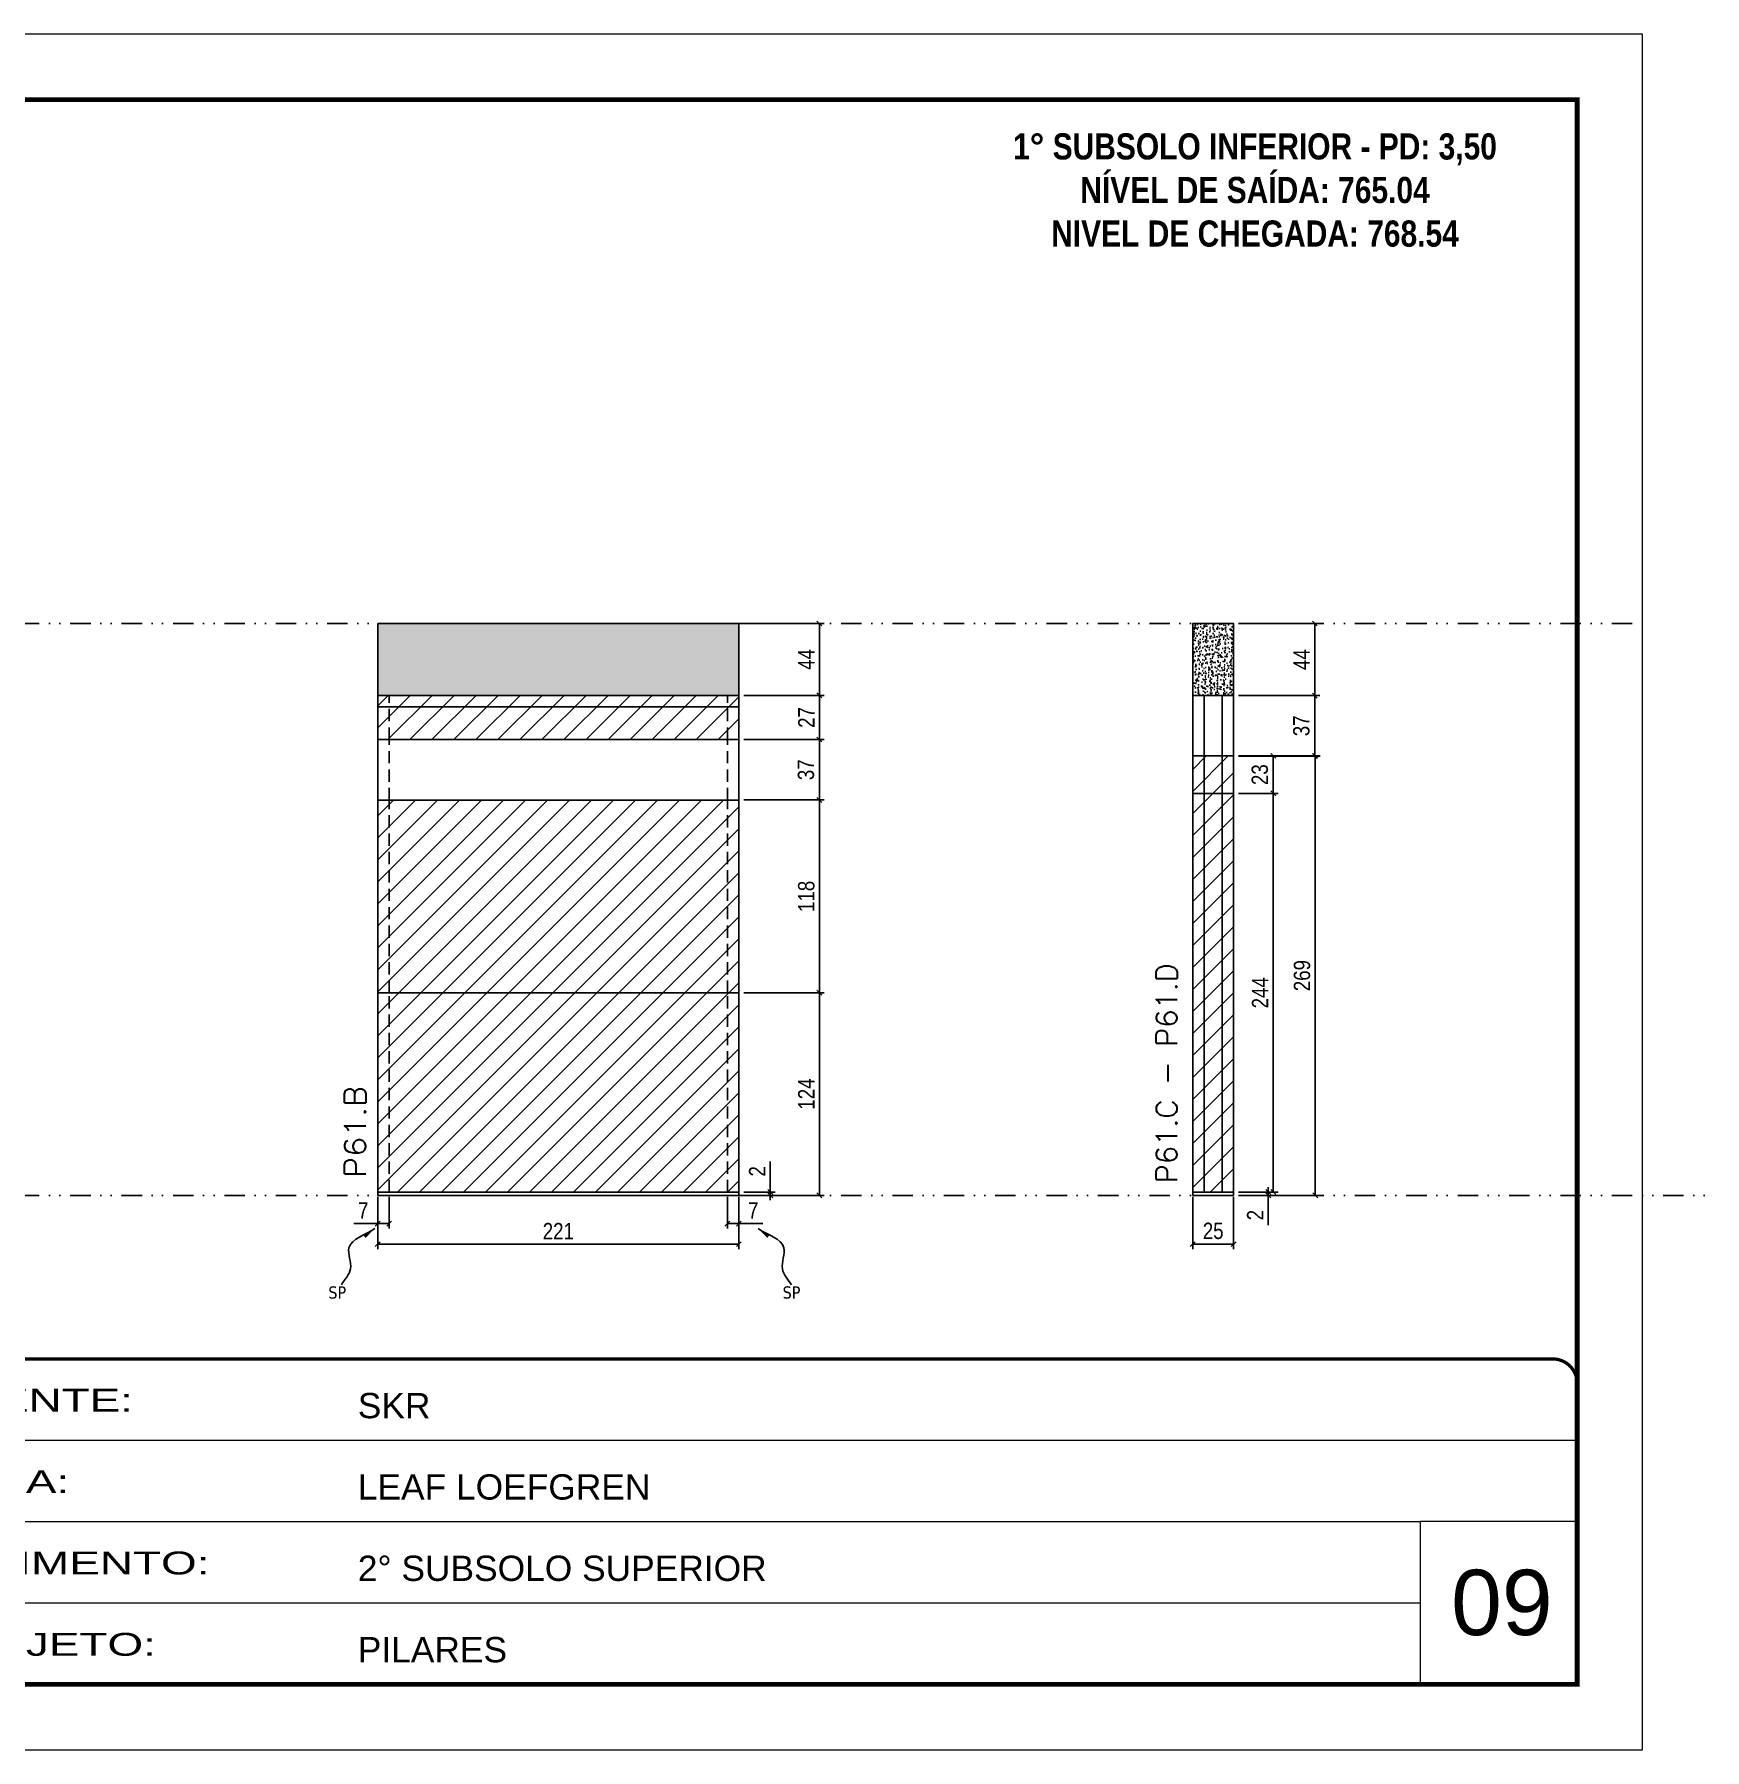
# Model space of a CAD drawing. Extents: x 13741 to 27878, y -21631 to 6985.
# Drawn here: x 14914 to 15937, y 3638 to 4688 of the extents above; entities that cross this region are included whole.
import ezdxf

# ---------------------------------------------------------------- set-up
doc = ezdxf.new("R2010")
doc.units = 0
for name, pattern in [('CONTINUO', [0]), ('DASHED', [0.75, 0.5, -0.25]), ('DIVIDE2', [0.625, 0.25, -0.125, 0, -0.125, 0, -0.125]), ('HIDDEN', [0.375, 0.25, -0.125])]:
    doc.linetypes.add(name, pattern=pattern)
for name, color, linetype, lineweight in [('CARIMBO', 255, 'Continuous', 9), ('Folhas', 255, 'Continuous', 9), ('Hachura', 251, 'Continuous', 9), ('SARRAFO DE PRESSAO', 251, 'DASHED', 9), ('Texto Seção', 7, 'Continuous', 15)]:
    doc.layers.add(name, color=color, linetype=linetype, lineweight=lineweight)
for name, color, linetype in [('COTA', 241, 'Continuous'), ('NOMENCLATURA', 7, 'Continuous'), ('Nível', 160, 'Continuous'), ('Painéis', 200, 'Continuous'), ('SARR_2.2x7', 40, 'Continuous'), ('Sarrafo de Pressão', 42, 'HIDDEN'), ('texto', 7, 'Continuous')]:
    doc.layers.add(name, color=color, linetype=linetype)
doc.styles.add('ARIAL', font='arial.ttf')
doc.styles.add('COTA TECNICA', font='techl___.ttf', dxfattribs={"height": 10})
doc.styles.add('COTA TECNICA-50', font='techl___.ttf', dxfattribs={"height": 10})
doc.styles.add('REGUA-120', font='ROMANS.shx', dxfattribs={"height": 15})
doc.styles.add('ROMANC', font='techb___.ttf', dxfattribs={"height": 2.5})
doc.styles.get("Standard").update_dxf_attribs({"font": 'arial.ttf'})
doc.styles.add('Tecnologia', font='')
doc.styles.get('Tecnologia').set_extended_font_data('Forgotten Futurist')
doc.dimstyles.new('COTA PAINEL-50', dxfattribs={"dimtxt": 10, "dimasz": 3, "dimexe": 3, "dimexo": 3, "dimgap": 3, "dimtad": 1, "dimdec": 1, "dimzin": 12, "dimdsep": 46, "dimtxsty": 'COTA TECNICA-50', "dimblk1": 'OBLIQUE', "dimblk2": 'OBLIQUE', "dimsah": 1, "dimcen": 0.9, "dimclrd": 4, "dimclre": 4, "dimclrt": 240, "dimadec": 1, "dimazin": 3, "dimtfac": 1, "dimtdec": 1, "dimtmove": 0, "dimatfit": 3, "dimfxl": 1, "dimtolj": 1, "dimtzin": 12, "dimarcsym": 0})
doc.dimstyles.new('PAINEL', dxfattribs={"dimtxt": 10, "dimasz": 3, "dimexe": 3, "dimexo": 3, "dimgap": 3, "dimtad": 1, "dimdec": 1, "dimzin": 12, "dimdsep": 46, "dimtxsty": 'COTA TECNICA', "dimblk1": 'OBLIQUE', "dimblk2": 'OBLIQUE', "dimsah": 1, "dimcen": 0.9, "dimclrd": 4, "dimclre": 4, "dimclrt": 240, "dimadec": 1, "dimazin": 3, "dimtfac": 1, "dimtdec": 1, "dimtmove": 0, "dimatfit": 3, "dimfxl": 1, "dimtolj": 1, "dimtzin": 12, "dimarcsym": 0})
doc.dimstyles.get("Standard").update_dxf_attribs({"dimtxt": 0.18, "dimasz": 0.18, "dimexe": 0.18, "dimexo": 0.0625, "dimgap": 0.09, "dimtad": 0, "dimtih": 1, "dimtoh": 1, "dimdec": 4, "dimzin": 0, "dimdsep": 46, "dimtxsty": 'Standard', "dimcen": 0.09, "dimadec": 0, "dimazin": 0, "dimtfac": 1, "dimtdec": 4, "dimtofl": 0, "dimtmove": 0, "dimatfit": 3, "dimfxl": 1, "dimtolj": 1, "dimtzin": 0, "dimarcsym": 0})

# ---------------------------------------------------------------- blocks, each defined once
blk = doc.blocks.new('9999999999')
at = {"color": 30, "linetype": 'CONTINUO'}
for p, q in [((98564.6, 34230.2), (98564.6, 34429.4)), ((98564.6, 34379.6), (99584, 34379.6)), ((98564.6, 34329.8), (99488, 34329.8)), ((99584, 34329.8), (99488, 34329.8)), ((99488, 34329.8), (99488, 34230.2)), ((98564.6, 34280), (99488, 34280))]:
    blk.add_line(p, q, dxfattribs=at)
at = {"color": 30, "linetype": 'CONTINUO', "const_width": 2}
blk.add_lwpolyline([(99584, 34230.2), (99584, 34414.4, 0.414214), (99569, 34429.4), (98229, 34429.4, 0.414214), (98214, 34414.4), (98214, 34245.2, 0.414214), (98229, 34230.2), (99584, 34230.2)], format="xyb", dxfattribs=at)
at = {"layer": 'Folhas'}
blk.add_lwpolyline([(98139, 34190.2), (99624, 34190.2), (99624, 35240.2), (98139, 35240.2)], close=True, dxfattribs=at)
at = {"layer": 'Folhas', "color": 30, "const_width": 3}
blk.add_lwpolyline([(98214, 34230.2), (99584, 34230.2), (99584, 35200.2), (98214, 35200.2)], close=True, dxfattribs=at)
at = {"color": 7, "linetype": 'Continuous', "ltscale": 5, "style": 'ARIAL'}
for s, height, p in [('SKR', 15.48, (98837.7, 34393.1)), ('LEAF LOEFGREN', 15.483, (98837.7, 34343.3)), ('2° SUBSOLO SUPERIOR', 15.483, (98837.7, 34293.5)), ('NOVA SISTEMAS CONSTRUTIVOS', 11.059, (98263.2, 34267.2)), ('PILARES', 15.48, (98837.7, 34243.7))]:
    blk.add_text(s, height=height, dxfattribs=at).set_placement(p)
at = {"layer": 'Folhas', "color": 7, "style": 'Tecnologia', "width": 1.5}
for s, p in [('CLIENTE:', (98573.7, 34397.2)), ('OBRA:', (98573.7, 34347.3)), ('PAVIMENTO:', (98573.7, 34297.5)), ('PROJETO:', (98573.7, 34247.7))]:
    blk.add_text(s, height=14, dxfattribs=at).set_placement(p)
blk = doc.blocks.new('_Oblique')
at = {"color": 0, "linetype": 'ByBlock', "lineweight": -2}
blk.add_line((-0.5, -0.5), (0.5, 0.5), dxfattribs=at)
blk = doc.blocks.new('*D1006')
at = {"layer": 'COTA', "color": 4, "lineweight": -2, "transparency": 16777216}
for p, q in [((15623.2, 3975.9), (15623.2, 3944)), ((15648.2, 3975.9), (15648.2, 3944)), ((15623.2, 3947), (15648.2, 3947))]:
    blk.add_line(p, q, dxfattribs=at)
at = {"layer": 'Defpoints', "color": 0, "transparency": 16777216}
for p in [(15623.2, 3978.9), (15648.2, 3978.9), (15648.2, 3947)]:
    blk.add_point(p, dxfattribs=at)
at = {"layer": 'COTA', "color": 4, "lineweight": -2, "transparency": 16777216, "xscale": 3, "yscale": 3, "zscale": 3, "rotation": 180}
blk.add_blockref('_Oblique', (15623.2, 3947), dxfattribs=at)
at = {"layer": 'COTA', "color": 4, "lineweight": -2, "transparency": 16777216, "xscale": 3, "yscale": 3, "zscale": 3}
blk.add_blockref('_Oblique', (15648.2, 3947), dxfattribs=at)
at = {"layer": 'COTA', "color": 240, "transparency": 16777216, "insert": (15635.7, 3955.1), "char_height": 10, "attachment_point": 5, "style": 'COTA TECNICA'}
blk.add_mtext('\\A1;25', dxfattribs=at)
blk = doc.blocks.new('*D1007')
at = {"layer": 'COTA', "color": 4, "lineweight": -2, "transparency": 16777216}
for p, q in [((15669.4, 3978.9), (15669.4, 3981.9)), ((15651.2, 3978.9), (15672.4, 3978.9)), ((15651.2, 3976.9), (15672.4, 3976.9)), ((15669.4, 3978.9), (15669.4, 3976.9)), ((15669.4, 3976.9), (15669.4, 3958.7))]:
    blk.add_line(p, q, dxfattribs=at)
at = {"layer": 'Defpoints', "color": 0, "transparency": 16777216}
for p in [(15648.2, 3978.9), (15648.2, 3976.9), (15669.4, 3978.9)]:
    blk.add_point(p, dxfattribs=at)
at = {"layer": 'COTA', "color": 4, "lineweight": -2, "transparency": 16777216, "xscale": 3, "yscale": 3, "zscale": 3}
for p, rotation in [((15669.4, 3978.9), 270), ((15669.4, 3976.9), 90)]:
    blk.add_blockref('_Oblique', p, dxfattribs=dict(at, rotation=rotation))
at = {"layer": 'COTA', "color": 240, "transparency": 16777216, "insert": (15661.4, 3964.8), "char_height": 10, "attachment_point": 5, "rotation": 90, "style": 'COTA TECNICA-50'}
blk.add_mtext('\\A1;2', dxfattribs=at)
blk = doc.blocks.new('*D1008')
at = {"layer": 'COTA', "color": 4, "lineweight": -2, "transparency": 16777216}
for p, q in [((15651.2, 4245.9), (15701.2, 4245.9)), ((15698.2, 3976.9), (15698.2, 4245.9)), ((15651.2, 3976.9), (15701.2, 3976.9))]:
    blk.add_line(p, q, dxfattribs=at)
at = {"layer": 'Defpoints', "color": 0, "transparency": 16777216}
for p in [(15648.2, 4245.9), (15698.2, 4245.9), (15648.2, 3976.9)]:
    blk.add_point(p, dxfattribs=at)
at = {"layer": 'COTA', "color": 4, "lineweight": -2, "transparency": 16777216, "xscale": 3, "yscale": 3, "zscale": 3}
for p, rotation in [((15698.2, 4245.9), 90), ((15698.2, 3976.9), 270)]:
    blk.add_blockref('_Oblique', p, dxfattribs=dict(at, rotation=rotation))
at = {"layer": 'COTA', "color": 240, "transparency": 16777216, "insert": (15690.1, 4111.4), "char_height": 10, "attachment_point": 5, "rotation": 90, "style": 'COTA TECNICA-50'}
blk.add_mtext('\\A1;269', dxfattribs=at)
blk = doc.blocks.new('*D1012')
at = {"layer": 'COTA', "color": 4, "lineweight": -2, "transparency": 16777216}
for p, q in [((15651.2, 4222.9), (15675.5, 4222.9)), ((15672.5, 3978.9), (15672.5, 4222.9)), ((15651.2, 3978.9), (15675.5, 3978.9))]:
    blk.add_line(p, q, dxfattribs=at)
at = {"layer": 'Defpoints', "color": 0, "transparency": 16777216}
for p in [(15648.2, 4222.9), (15672.5, 4222.9), (15648.2, 3978.9)]:
    blk.add_point(p, dxfattribs=at)
at = {"layer": 'COTA', "color": 4, "lineweight": -2, "transparency": 16777216, "xscale": 3, "yscale": 3, "zscale": 3}
for p, rotation in [((15672.5, 4222.9), 90), ((15672.5, 3978.9), 270)]:
    blk.add_blockref('_Oblique', p, dxfattribs=dict(at, rotation=rotation))
at = {"layer": 'COTA', "color": 240, "transparency": 16777216, "insert": (15664.4, 4100.9), "char_height": 10, "attachment_point": 5, "rotation": 90, "style": 'COTA TECNICA'}
blk.add_mtext('\\A1;244', dxfattribs=at)
blk = doc.blocks.new('*D1013')
at = {"layer": 'COTA', "color": 4, "lineweight": -2, "transparency": 16777216}
for p, q in [((15651.2, 4245.9), (15675.5, 4245.9)), ((15672.5, 4222.9), (15672.5, 4245.9)), ((15651.2, 4222.9), (15675.5, 4222.9))]:
    blk.add_line(p, q, dxfattribs=at)
at = {"layer": 'Defpoints', "color": 0, "transparency": 16777216}
for p in [(15648.2, 4245.9), (15672.5, 4245.9), (15648.2, 4222.9)]:
    blk.add_point(p, dxfattribs=at)
at = {"layer": 'COTA', "color": 4, "lineweight": -2, "transparency": 16777216, "xscale": 3, "yscale": 3, "zscale": 3}
for p, rotation in [((15672.5, 4245.9), 90), ((15672.5, 4222.9), 270)]:
    blk.add_blockref('_Oblique', p, dxfattribs=dict(at, rotation=rotation))
at = {"layer": 'COTA', "color": 240, "transparency": 16777216, "insert": (15664.3, 4234.4), "char_height": 10, "attachment_point": 5, "rotation": 90, "style": 'COTA TECNICA'}
blk.add_mtext('\\A1;23', dxfattribs=at)
blk = doc.blocks.new('*D1014')
at = {"layer": 'COTA', "color": 4, "lineweight": -2, "transparency": 16777216}
for p, q in [((15651.2, 4326.9), (15700.9, 4326.9)), ((15697.9, 4282.8), (15697.9, 4326.9)), ((15651.2, 4282.8), (15700.9, 4282.8))]:
    blk.add_line(p, q, dxfattribs=at)
at = {"layer": 'Defpoints', "color": 0, "transparency": 16777216}
for p in [(15648.2, 4326.9), (15697.9, 4326.9), (15648.2, 4282.8)]:
    blk.add_point(p, dxfattribs=at)
at = {"layer": 'COTA', "color": 4, "lineweight": -2, "transparency": 16777216, "xscale": 3, "yscale": 3, "zscale": 3}
for p, rotation in [((15697.9, 4326.9), 90), ((15697.9, 4282.8), 270)]:
    blk.add_blockref('_Oblique', p, dxfattribs=dict(at, rotation=rotation))
at = {"layer": 'COTA', "color": 240, "transparency": 16777216, "insert": (15689.8, 4304.8), "char_height": 10, "attachment_point": 5, "rotation": 90, "style": 'COTA TECNICA'}
blk.add_mtext('\\A1;44', dxfattribs=at)
blk = doc.blocks.new('*D1015')
at = {"layer": 'COTA', "color": 4, "lineweight": -2, "transparency": 16777216}
for p, q in [((15651.2, 4282.8), (15700.9, 4282.8)), ((15697.9, 4245.8), (15697.9, 4282.8)), ((15651.2, 4245.8), (15700.9, 4245.8))]:
    blk.add_line(p, q, dxfattribs=at)
at = {"layer": 'Defpoints', "color": 0, "transparency": 16777216}
for p in [(15648.2, 4282.8), (15697.9, 4282.8), (15648.2, 4245.8)]:
    blk.add_point(p, dxfattribs=at)
at = {"layer": 'COTA', "color": 4, "lineweight": -2, "transparency": 16777216, "xscale": 3, "yscale": 3, "zscale": 3}
for p, rotation in [((15697.9, 4282.8), 90), ((15697.9, 4245.8), 270)]:
    blk.add_blockref('_Oblique', p, dxfattribs=dict(at, rotation=rotation))
at = {"layer": 'COTA', "color": 240, "transparency": 16777216, "insert": (15689.7, 4264.3), "char_height": 10, "attachment_point": 5, "rotation": 90, "style": 'COTA TECNICA'}
blk.add_mtext('\\A1;37', dxfattribs=at)
blk = doc.blocks.new('*D1020')
at = {"layer": 'COTA', "color": 4, "lineweight": -2, "transparency": 16777216}
for p, q in [((15124.4, 3975.9), (15124.4, 3944)), ((15345.4, 3975.9), (15345.4, 3944)), ((15345.4, 3947), (15124.4, 3947))]:
    blk.add_line(p, q, dxfattribs=at)
at = {"layer": 'Defpoints', "color": 0, "transparency": 16777216}
for p in [(15124.4, 3978.9), (15345.4, 3978.9), (15124.4, 3947)]:
    blk.add_point(p, dxfattribs=at)
at = {"layer": 'COTA', "color": 4, "lineweight": -2, "transparency": 16777216, "xscale": 3, "yscale": 3, "zscale": 3, "rotation": 180}
blk.add_blockref('_Oblique', (15124.4, 3947), dxfattribs=at)
at = {"layer": 'COTA', "color": 4, "lineweight": -2, "transparency": 16777216, "xscale": 3, "yscale": 3, "zscale": 3}
blk.add_blockref('_Oblique', (15345.4, 3947), dxfattribs=at)
at = {"layer": 'COTA', "color": 240, "transparency": 16777216, "insert": (15234.9, 3955), "char_height": 10, "attachment_point": 5, "style": 'COTA TECNICA'}
blk.add_mtext('\\A1;221', dxfattribs=at)
blk = doc.blocks.new('*D1021')
at = {"layer": 'COTA', "color": 4, "lineweight": -2, "transparency": 16777216}
for p, q in [((15338.4, 3975.9), (15338.4, 3956.6)), ((15345.4, 3973.9), (15345.4, 3956.6)), ((15338.4, 3959.6), (15345.4, 3959.6)), ((15345.4, 3959.6), (15360.1, 3959.6))]:
    blk.add_line(p, q, dxfattribs=at)
at = {"layer": 'Defpoints', "color": 0, "transparency": 16777216}
for p in [(15338.4, 3978.9), (15345.4, 3976.9), (15345.4, 3959.6)]:
    blk.add_point(p, dxfattribs=at)
at = {"layer": 'COTA', "color": 4, "lineweight": -2, "transparency": 16777216, "xscale": 3, "yscale": 3, "zscale": 3, "rotation": 180}
blk.add_blockref('_Oblique', (15338.4, 3959.6), dxfattribs=at)
at = {"layer": 'COTA', "color": 4, "lineweight": -2, "transparency": 16777216, "xscale": 3, "yscale": 3, "zscale": 3}
blk.add_blockref('_Oblique', (15345.4, 3959.6), dxfattribs=at)
at = {"layer": 'COTA', "color": 240, "transparency": 16777216, "insert": (15354.2, 3967.7), "char_height": 10, "attachment_point": 5, "style": 'COTA TECNICA-50'}
blk.add_mtext('\\A1;7', dxfattribs=at)
blk = doc.blocks.new('*D1022')
at = {"layer": 'COTA', "color": 4, "lineweight": -2, "transparency": 16777216}
for p, q in [((15124.4, 3973.9), (15124.4, 3956.6)), ((15131.4, 3975.9), (15131.4, 3956.6)), ((15124.4, 3959.6), (15109.7, 3959.6)), ((15131.4, 3959.6), (15124.4, 3959.6))]:
    blk.add_line(p, q, dxfattribs=at)
at = {"layer": 'Defpoints', "color": 0, "transparency": 16777216}
for p in [(15124.4, 3976.9), (15131.4, 3978.9), (15124.4, 3959.6)]:
    blk.add_point(p, dxfattribs=at)
at = {"layer": 'COTA', "color": 4, "lineweight": -2, "transparency": 16777216, "xscale": 3, "yscale": 3, "zscale": 3, "rotation": 180}
blk.add_blockref('_Oblique', (15124.4, 3959.6), dxfattribs=at)
at = {"layer": 'COTA', "color": 4, "lineweight": -2, "transparency": 16777216, "xscale": 3, "yscale": 3, "zscale": 3}
blk.add_blockref('_Oblique', (15131.4, 3959.6), dxfattribs=at)
at = {"layer": 'COTA', "color": 240, "transparency": 16777216, "insert": (15115.5, 3967.7), "char_height": 10, "attachment_point": 5, "style": 'COTA TECNICA-50'}
blk.add_mtext('\\A1;7', dxfattribs=at)
blk = doc.blocks.new('*D1023')
at = {"layer": 'COTA', "color": 4, "lineweight": -2, "transparency": 16777216}
for p, q in [((15364.6, 3978.9), (15364.6, 3997.7)), ((15348.4, 3978.9), (15367.6, 3978.9)), ((15348.4, 3976.9), (15367.6, 3976.9)), ((15364.6, 3976.9), (15364.6, 3978.9)), ((15364.6, 3976.9), (15364.6, 3973.9))]:
    blk.add_line(p, q, dxfattribs=at)
at = {"layer": 'Defpoints', "color": 0, "transparency": 16777216}
for p in [(15345.4, 3978.9), (15345.4, 3976.9), (15364.6, 3976.9)]:
    blk.add_point(p, dxfattribs=at)
at = {"layer": 'COTA', "color": 4, "lineweight": -2, "transparency": 16777216, "xscale": 3, "yscale": 3, "zscale": 3}
for p, rotation in [((15364.6, 3978.9), 270), ((15364.6, 3976.9), 90)]:
    blk.add_blockref('_Oblique', p, dxfattribs=dict(at, rotation=rotation))
at = {"layer": 'COTA', "color": 240, "transparency": 16777216, "insert": (15356.6, 3991.6), "char_height": 10, "attachment_point": 5, "rotation": 90, "style": 'COTA TECNICA-50'}
blk.add_mtext('\\A1;2', dxfattribs=at)
blk = doc.blocks.new('*D1026')
at = {"layer": 'COTA', "color": 4, "lineweight": -2, "transparency": 16777216}
for p, q in [((15348.4, 4326.9), (15397.7, 4326.9)), ((15394.7, 4282.9), (15394.7, 4326.9)), ((15348.4, 4282.9), (15397.7, 4282.9))]:
    blk.add_line(p, q, dxfattribs=at)
at = {"layer": 'Defpoints', "color": 0, "transparency": 16777216}
for p in [(15345.4, 4326.9), (15394.7, 4326.9), (15345.4, 4282.9)]:
    blk.add_point(p, dxfattribs=at)
at = {"layer": 'COTA', "color": 4, "lineweight": -2, "transparency": 16777216, "xscale": 3, "yscale": 3, "zscale": 3}
for p, rotation in [((15394.7, 4326.9), 90), ((15394.7, 4282.9), 270)]:
    blk.add_blockref('_Oblique', p, dxfattribs=dict(at, rotation=rotation))
at = {"layer": 'COTA', "color": 240, "transparency": 16777216, "insert": (15386.7, 4304.9), "char_height": 10, "attachment_point": 5, "rotation": 90, "style": 'COTA TECNICA-50'}
blk.add_mtext('\\A1;44', dxfattribs=at)
blk = doc.blocks.new('*D1024')
at = {"layer": 'COTA', "color": 4, "lineweight": -2, "transparency": 16777216}
for p, q in [((15348.4, 4218.9), (15397.7, 4218.9)), ((15394.7, 4100.9), (15394.7, 4218.9)), ((15348.4, 4100.9), (15397.7, 4100.9))]:
    blk.add_line(p, q, dxfattribs=at)
at = {"layer": 'Defpoints', "color": 0, "transparency": 16777216}
for p in [(15345.4, 4218.9), (15394.7, 4218.9), (15345.4, 4100.9)]:
    blk.add_point(p, dxfattribs=at)
at = {"layer": 'COTA', "color": 4, "lineweight": -2, "transparency": 16777216, "xscale": 3, "yscale": 3, "zscale": 3}
for p, rotation in [((15394.7, 4218.9), 90), ((15394.7, 4100.9), 270)]:
    blk.add_blockref('_Oblique', p, dxfattribs=dict(at, rotation=rotation))
at = {"layer": 'COTA', "color": 240, "transparency": 16777216, "insert": (15386.7, 4159.9), "char_height": 10, "attachment_point": 5, "rotation": 90, "style": 'COTA TECNICA-50'}
blk.add_mtext('\\A1;118', dxfattribs=at)
blk = doc.blocks.new('*D1025')
at = {"layer": 'COTA', "color": 4, "lineweight": -2, "transparency": 16777216}
for p, q in [((15348.4, 4255.9), (15397.7, 4255.9)), ((15394.7, 4218.9), (15394.7, 4255.9)), ((15348.4, 4218.9), (15397.7, 4218.9))]:
    blk.add_line(p, q, dxfattribs=at)
at = {"layer": 'Defpoints', "color": 0, "transparency": 16777216}
for p in [(15345.4, 4255.9), (15394.7, 4255.9), (15345.4, 4218.9)]:
    blk.add_point(p, dxfattribs=at)
at = {"layer": 'COTA', "color": 4, "lineweight": -2, "transparency": 16777216, "xscale": 3, "yscale": 3, "zscale": 3}
for p, rotation in [((15394.7, 4255.9), 90), ((15394.7, 4218.9), 270)]:
    blk.add_blockref('_Oblique', p, dxfattribs=dict(at, rotation=rotation))
at = {"layer": 'COTA', "color": 240, "transparency": 16777216, "insert": (15386.5, 4237.4), "char_height": 10, "attachment_point": 5, "rotation": 90, "style": 'COTA TECNICA-50'}
blk.add_mtext('\\A1;37', dxfattribs=at)
blk = doc.blocks.new('*D1027')
at = {"layer": 'COTA', "color": 4, "linetype": 'ByBlock', "lineweight": -2, "transparency": 16777216}
for p, q in [((15348.4, 4100.9), (15397.7, 4100.9)), ((15394.7, 3976.9), (15394.7, 4100.9)), ((15348.4, 3976.9), (15397.7, 3976.9))]:
    blk.add_line(p, q, dxfattribs=at)
at = {"layer": 'Defpoints', "color": 0, "linetype": 'ByBlock', "transparency": 16777216}
for p in [(15345.4, 4100.9), (15394.7, 4100.9), (15345.4, 3976.9)]:
    blk.add_point(p, dxfattribs=at)
at = {"layer": 'COTA', "color": 4, "linetype": 'ByBlock', "lineweight": -2, "transparency": 16777216, "xscale": 3, "yscale": 3, "zscale": 3}
for p, rotation in [((15394.7, 4100.9), 90), ((15394.7, 3976.9), 270)]:
    blk.add_blockref('_Oblique', p, dxfattribs=dict(at, rotation=rotation))
at = {"layer": 'COTA', "color": 240, "linetype": 'ByBlock', "transparency": 16777216, "insert": (15386.7, 4038.9), "char_height": 10, "attachment_point": 5, "rotation": 90, "style": 'COTA TECNICA'}
blk.add_mtext('\\A1;124', dxfattribs=at)
blk = doc.blocks.new('*D1028')
at = {"layer": 'COTA', "color": 4, "linetype": 'ByBlock', "lineweight": -2, "transparency": 16777216}
for p, q in [((15348.4, 4100.9), (15397.7, 4100.9)), ((15394.7, 3976.9), (15394.7, 4100.9)), ((15348.4, 3976.9), (15397.7, 3976.9))]:
    blk.add_line(p, q, dxfattribs=at)
at = {"layer": 'Defpoints', "color": 0, "linetype": 'ByBlock', "transparency": 16777216}
for p in [(15345.4, 4100.9), (15394.7, 4100.9), (15345.4, 3976.9)]:
    blk.add_point(p, dxfattribs=at)
at = {"layer": 'COTA', "color": 4, "linetype": 'ByBlock', "lineweight": -2, "transparency": 16777216, "xscale": 3, "yscale": 3, "zscale": 3}
for p, rotation in [((15394.7, 4100.9), 90), ((15394.7, 3976.9), 270)]:
    blk.add_blockref('_Oblique', p, dxfattribs=dict(at, rotation=rotation))
at = {"layer": 'COTA', "color": 240, "linetype": 'ByBlock', "transparency": 16777216, "insert": (15386.7, 4038.9), "char_height": 10, "attachment_point": 5, "rotation": 90, "style": 'COTA TECNICA'}
blk.add_mtext('\\A1;124', dxfattribs=at)
blk = doc.blocks.new('*D1029')
at = {"layer": 'COTA', "color": 4, "lineweight": -2, "transparency": 16777216}
for p, q in [((15348.4, 4282.9), (15397.7, 4282.9)), ((15394.7, 4255.9), (15394.7, 4282.9)), ((15348.4, 4255.9), (15397.7, 4255.9))]:
    blk.add_line(p, q, dxfattribs=at)
at = {"layer": 'Defpoints', "color": 0, "transparency": 16777216}
for p in [(15345.4, 4282.9), (15394.7, 4282.9), (15345.4, 4255.9)]:
    blk.add_point(p, dxfattribs=at)
at = {"layer": 'COTA', "color": 4, "lineweight": -2, "transparency": 16777216, "xscale": 3, "yscale": 3, "zscale": 3}
for p, rotation in [((15394.7, 4282.9), 90), ((15394.7, 4255.9), 270)]:
    blk.add_blockref('_Oblique', p, dxfattribs=dict(at, rotation=rotation))
at = {"layer": 'COTA', "color": 240, "transparency": 16777216, "insert": (15386.7, 4269.4), "char_height": 10, "attachment_point": 5, "rotation": 90, "style": 'COTA TECNICA'}
blk.add_mtext('\\A1;27', dxfattribs=at)

msp = doc.modelspace()

# ---------------------------------------------------------------- hatches: boundary and pattern name
at = {"layer": 'COTA', "linetype": 'ByBlock'}
h = msp.add_hatch(dxfattribs=at)
h.set_pattern_fill('AR-CONC', color=256, scale=0.03)
h.set_pattern_definition([(50, (9682.2994, -6703.5824), (5.46554, -0.4781726), [0.5715, -6.2865]), (355, (9682.2994, -6703.5824), (-1.0573026, 5.7317054), [0.4572, -5.0292175]), (100.451445, (9682.755, -6703.622), (4.4082374, 5.2535326), [0.4857003, -5.3427073]), (46.1842, (9682.2994, -6702.0584), (8.1323712, -1.26127), [0.85725, -9.42975]), (96.63556, (9682.977, -6702.1635), (7.122124, 7.4227837), [0.7285507, -8.014068]), (351.18415, (9682.299, -6702.058), (7.122124, 7.422784), [0.685799, -7.543792]), (21, (9683.0614, -6702.4394), (4.5484317, -3.067956), [0.5715, -6.2865]), (326, (9683.0614, -6702.4394), (1.8540609, 5.525639), [0.4572, -5.0292]), (71.451445, (9683.4404, -6702.695), (6.4024926, 2.457683), [0.4857003, -5.3426981]), (37.5, (9682.2994, -6703.5824), (0.0926581, 2.53665117), [0, -4.96824, 0, -5.1054, 0, -5.04825]), (7.5, (9682.2994, -6703.5824), (2.0045899, 3.00541724), [0, -2.91084, 0, -4.85394, 0, -1.92405]), (327.5, (9680.6001, -6703.5824), (4.06771786, -0.17186232), [0, -1.905, 0, -5.9436, 0, -7.8867]), (317.5, (9679.838, -6703.5824), (4.4438754, 0.7627947), [0, -2.4765, 0, -3.94716, 0, -5.6007])])
h.paths.add_polyline_path([(15345.38, 4282.86), (15345.38, 4326.86), (15124.38, 4326.86), (15124.38, 4282.86)])
at = {"layer": 'COTA'}
h = msp.add_hatch(dxfattribs=at)
h.set_pattern_fill('AR-CONC', color=256, scale=0.03)
h.set_pattern_definition([(50, (-3233.309, -1158.5803), (5.4655401, -0.4781726), [0.5715, -6.2865]), (355, (-3233.309, -1158.5803), (-1.0573026, 5.7317054), [0.4572, -5.0292175]), (100.451445, (-3232.8534, -1158.62), (4.4082374, 5.2535326), [0.4857003, -5.3427073]), (46.1842, (-3233.309, -1157.056), (8.1323712, -1.2612698), [0.85725, -9.42975]), (96.635558, (-3232.631, -1157.1614), (7.122124, 7.4227837), [0.7285507, -8.0140682]), (351.18415, (-3233.309, -1157.056), (7.122124, 7.4227837), [0.685799, -7.543792]), (21, (-3232.547, -1157.4373), (4.5484317, -3.0679559), [0.5715, -6.2865]), (326, (-3232.547, -1157.4373), (1.8540609, 5.525639), [0.4572, -5.0292]), (71.451445, (-3232.168, -1157.693), (6.4024926, 2.457683), [0.4857003, -5.3426981]), (37.5, (-3233.3089, -1158.5803), (0.0926581, 2.53665117), [0, -4.96824, 0, -5.1054, 0, -5.04825]), (7.5, (-3233.309, -1158.5803), (2.00458988, 3.00541724), [0, -2.91084, 0, -4.85394, 0, -1.92405]), (327.5, (-3235.0082, -1158.5803), (4.06771786, -0.17186232), [0, -1.905, 0, -5.9436, 0, -7.8867]), (317.5, (-3235.77, -1158.5803), (4.44387544, 0.7627947), [0, -2.4765, 0, -3.94716, 0, -5.6007])])
h.paths.add_polyline_path([(15648.21, 4326.86), (15623.21, 4326.86), (15623.21, 4282.84), (15648.21, 4282.84)])
at = {"layer": 'Hachura', "linetype": 'ByBlock'}
h = msp.add_hatch(dxfattribs=at)
h.set_pattern_fill('ANSI31', color=256, scale=3)
h.set_pattern_definition([(45, (-4835.304, -1148.575), (-6.735192, 6.735192), [])])
h.paths.add_polyline_path([(15345.38, 4255.86), (15345.38, 4282.86), (15124.38, 4282.86), (15124.38, 4255.86)])
h.paths.add_polyline_path([(15124.38, 4218.86), (15124.38, 4100.86), (15345.38, 4100.86), (15345.38, 4218.86)])
h.paths.add_polyline_path([(15124.38, 4100.86), (15124.38, 3978.86), (15345.38, 3978.86), (15345.38, 4100.86)])
h = msp.add_hatch(dxfattribs=at)
h.set_pattern_fill('ANSI31', color=256, scale=3)
h.set_pattern_definition([(45, (-3233.309, -1148.58), (-6.735192, 6.735192), [])])
h.paths.add_polyline_path([(15623.21, 4245.84), (15623.21, 4222.86), (15648.21, 4222.86), (15648.21, 4245.84)])
h.paths.add_polyline_path([(15648.21, 4222.86), (15623.21, 4222.86), (15623.21, 3978.86), (15648.21, 3978.86)])

# ---------------------------------------------------------------- linework, layer by layer
at = {"layer": 'COTA', "linetype": 'ByBlock'}
for p, q in [((15345.38, 4326.86), (15124.38, 4326.86)), ((15124.38, 4282.86), (15124.38, 4326.86)), ((15345.38, 4282.86), (15345.38, 4326.86))]:
    msp.add_line(p, q, dxfattribs=at)
msp.add_lwpolyline([(15623.21, 4282.84), (15648.21, 4282.84), (15648.21, 4326.86), (15623.21, 4326.86)], close=True, dxfattribs=at)
at = {"layer": 'Nível', "color": 4, "linetype": 'DIVIDE2', "ltscale": 50}
for p, q in [((13741.09, 4326.86), (15898.47, 4326.86)), ((13741.09, 3976.86), (21531.15, 3976.86))]:
    msp.add_line(p, q, dxfattribs=at)
at = {"layer": 'Painéis'}
for p, q in [((15345.38, 4255.86), (15124.38, 4255.86)), ((15124.38, 4255.86), (15124.38, 3978.86)), ((15345.38, 3978.86), (15345.38, 4255.86)), ((15623.21, 4245.86), (15648.21, 4245.86)), ((15623.21, 4245.84), (15623.21, 3978.86)), ((15648.21, 4245.84), (15648.21, 3978.86)), ((15623.21, 4222.86), (15648.21, 4222.86)), ((15124.38, 4218.86), (15345.38, 4218.86)), ((15124.38, 4100.86), (15345.38, 4100.86)), ((15623.21, 3978.86), (15648.21, 3978.86)), ((15623.21, 3978.86), (15648.21, 3978.86)), ((15623.21, 3976.86), (15623.21, 3978.86)), ((15648.21, 3976.86), (15623.21, 3976.86)), ((15648.21, 3978.86), (15648.21, 3976.86))]:
    msp.add_line(p, q, dxfattribs=at)
for points in [[(15124.38, 4282.86), (15345.38, 4282.86), (15345.38, 4255.86), (15124.38, 4255.86)], [(15623.21, 4245.84), (15648.21, 4245.84), (15648.21, 4282.84), (15623.21, 4282.84)], [(15345.38, 3978.86), (15124.38, 3978.86), (15124.38, 3976.86), (15345.38, 3976.86)]]:
    msp.add_lwpolyline(points, close=True, dxfattribs=at)
at = {"layer": 'SARR_2.2x7'}
for p, q in [((15345.38, 4275.86), (15124.38, 4275.86)), ((15630.19, 4245.86), (15630.19, 4282.84)), ((15641.19, 4245.86), (15641.19, 4282.84)), ((15630.21, 4245.86), (15630.21, 3978.86)), ((15641.21, 4245.86), (15641.21, 3978.86))]:
    msp.add_line(p, q, dxfattribs=at)
at = {"layer": 'Sarrafo de Pressão', "ltscale": 30}
for p, q in [((15131.38, 4255.86), (15131.38, 4282.86)), ((15338.38, 4255.86), (15338.38, 4282.86)), ((15131.38, 4218.86), (15131.38, 4255.86)), ((15338.38, 4218.86), (15338.38, 4255.86)), ((15131.38, 4100.86), (15131.38, 4218.86)), ((15338.38, 4100.86), (15338.38, 4218.86)), ((15131.38, 3978.86), (15131.38, 4100.86)), ((15338.38, 3978.86), (15338.38, 4100.86))]:
    msp.add_line(p, q, dxfattribs=at)

# ---------------------------------------------------------------- block references
at = {"layer": 'SARRAFO DE PRESSAO', "color": 6, "linetype": 'ByBlock'}
msp.add_blockref('9999999999', (-83725.51, -30552.63), dxfattribs=at)

# ---------------------------------------------------------------- texts
at = {"layer": 'CARIMBO', "style": 'ARIAL'}
msp.add_text('09', height=40, dxfattribs=at).set_placement((15781.33, 3707.72))
at = {"layer": 'NOMENCLATURA', "color": 2, "insert": (15661.31, 4653.64), "char_height": 16, "attachment_point": 2, "style": 'ROMANC'}
msp.add_mtext_dynamic_manual_height_columns('\\P1° SUBSOLO INFERIOR - PD: 3,50\\PNÍVEL DE SAÍDA: 765.04\\PNIVEL DE CHEGADA: 768.54', width=432.3511, gutter_width=1, heights=[0], dxfattribs=at)
at = {"layer": 'texto', "color": 0, "char_height": 7.5, "attachment_point": 5}
for insert in [(15099.6, 3917.37), (15377.63, 3917.37)]:
    msp.add_mtext('{\\fTahoma|b0|i0|c0|p34;\\C4;SP}', dxfattribs=dict(at, insert=insert))
at = {"layer": 'Texto Seção', "style": 'REGUA-120', "width": 1.1}
msp.add_text('P61.B', height=13, rotation=90, dxfattribs=at).set_placement((15117.13, 3987.62))
at = {"layer": 'Texto Seção', "insert": (15613.76, 3984.27), "char_height": 13, "width": 370.6998, "attachment_point": 7, "rotation": 90, "style": 'REGUA-120'}
msp.add_mtext('P61.C - P61.D', dxfattribs=at)

# ---------------------------------------------------------------- dimensions: what is measured, and where the dimension line sits
at = {"layer": 'COTA'}
for base, p1, p2, angle, dimstyle, picture, middle in [((15394.75, 4326.86), (15345.38, 4282.86), (15345.38, 4326.86), 90, 'COTA PAINEL-50', '*D1026', (15386.68, 4304.86)), ((15697.88, 4326.86), (15648.21, 4282.84), (15648.21, 4326.86), 90, 'PAINEL', '*D1014', (15689.8, 4304.85)), ((15394.75, 4282.86), (15345.38, 4255.86), (15345.38, 4282.86), 90, 'PAINEL', '*D1029', (15386.68, 4269.36)), ((15697.88, 4282.84), (15648.21, 4245.84), (15648.21, 4282.84), 90, 'PAINEL', '*D1015', (15689.66, 4264.34)), ((15394.75, 4255.86), (15345.38, 4218.86), (15345.38, 4255.86), 90, 'COTA PAINEL-50', '*D1025', (15386.53, 4237.36)), ((15698.2, 4245.86), (15648.21, 3976.86), (15648.21, 4245.86), 90, 'COTA PAINEL-50', '*D1008', (15690.07, 4111.36)), ((15672.48, 4245.86), (15648.21, 4222.86), (15648.21, 4245.86), 90, 'PAINEL', '*D1013', (15664.26, 4234.36)), ((15672.48, 4222.86), (15648.21, 3978.86), (15648.21, 4222.86), 90, 'PAINEL', '*D1012', (15664.4, 4100.86)), ((15394.75, 4218.86), (15345.38, 4100.86), (15345.38, 4218.86), 90, 'COTA PAINEL-50', '*D1024', (15386.65, 4159.86)), ((15124.38, 3959.62), (15131.38, 3978.86), (15124.38, 3976.86), 180, 'COTA PAINEL-50', '*D1022', (15115.52, 3967.69))]:
    dim = msp.add_linear_dim(base=base, p1=p1, p2=p2, angle=angle, dimstyle=dimstyle, dxfattribs=at)
    dim.commit()
    dim.dimension.update_dxf_attribs({"geometry": picture, "text_midpoint": middle})
at = {"layer": 'COTA', "linetype": 'ByBlock'}
for picture in ['*D1027', '*D1028']:
    dim = msp.add_aligned_dim(p1=(15345.38, 3976.86), p2=(15345.38, 4100.86), distance=-49.37, dimstyle='PAINEL', dxfattribs=at)
    dim.commit()
    dim.dimension.update_dxf_attribs({"geometry": picture, "text_midpoint": (15386.68, 4038.86)})
at = {"layer": 'COTA'}
for base, p1, p2, picture, middle in [((15364.64, 3976.86), (15345.38, 3978.86), (15345.38, 3976.86), '*D1023', (15364.64, 3991.61)), ((15669.4, 3978.86), (15648.21, 3976.86), (15648.21, 3978.86), '*D1007', (15669.4, 3964.8))]:
    dim = msp.add_linear_dim(base=base, p1=p1, p2=p2, angle=90, dimstyle='COTA PAINEL-50', dxfattribs=at)
    dim.commit()
    dim.dimension.update_dxf_attribs({"geometry": picture, "text_midpoint": middle, "dimtype": 160})
dim = msp.add_linear_dim(base=(15124.38, 3946.97), p1=(15345.38, 3978.86), p2=(15124.38, 3978.86), angle=180, dimstyle='PAINEL', override={"dimarcsym": 2}, dxfattribs=at)
dim.commit()
dim.dimension.update_dxf_attribs({"geometry": '*D1020', "text_midpoint": (15234.88, 3955.02)})
dim = msp.add_linear_dim(base=(15345.38, 3959.62), p1=(15338.38, 3978.86), p2=(15345.38, 3976.86), dimstyle='COTA PAINEL-50', dxfattribs=at)
dim.commit()
dim.dimension.update_dxf_attribs({"geometry": '*D1021', "text_midpoint": (15354.25, 3967.69)})
dim = msp.add_linear_dim(base=(15648.21, 3946.97), p1=(15623.21, 3978.86), p2=(15648.21, 3978.86), dimstyle='PAINEL', override={"dimarcsym": 2}, dxfattribs=at)
dim.commit()
dim.dimension.update_dxf_attribs({"geometry": '*D1006', "text_midpoint": (15635.71, 3955.08)})

# ---------------------------------------------------------------- leaders
at = {"layer": 'COTA', "path_type": 1}
for points in [[(15122.55, 3956.68), (15106.77, 3944.84), (15107.69, 3931.84), (15102.14, 3922.06)], [(15357.21, 3956.68), (15373, 3944.84), (15372.07, 3931.84), (15377.62, 3922.06)]]:
    msp.add_leader(points, dimstyle='Standard', override={"dimasz": 8}, dxfattribs=at)

doc.saveas('drawing.dxf')
